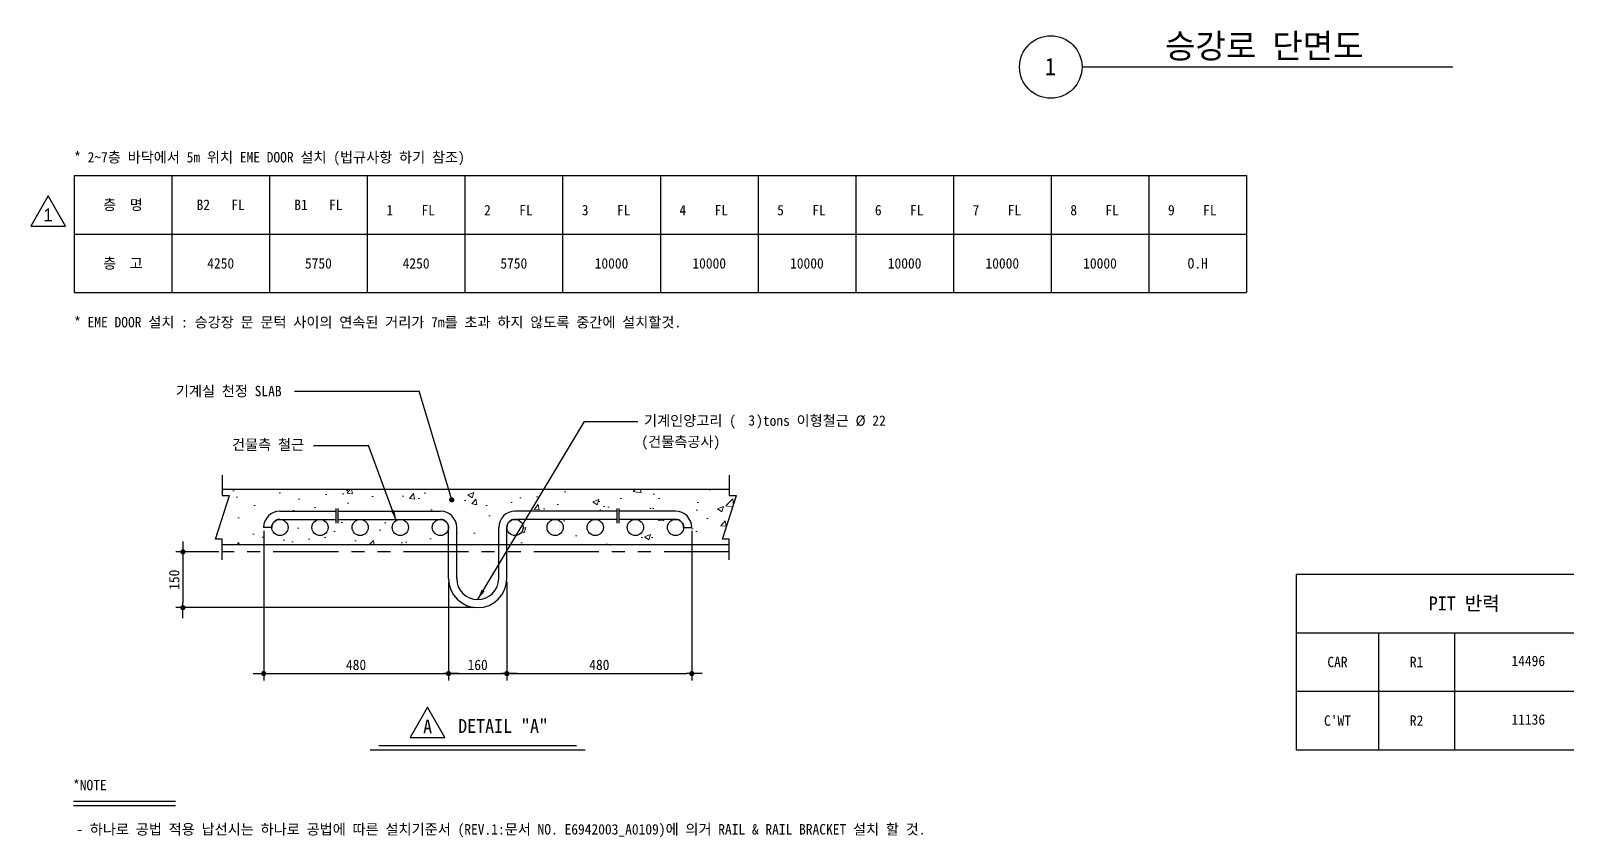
# Model space of a CAD drawing. Extents: x -9109 to 174251, y 57759 to 115528.
# Drawn here: x 43540 to 61222, y 57772 to 67064 of the extents above; entities that cross this region are included whole.
import ezdxf
from ezdxf.enums import TextEntityAlignment as Align

# ---------------------------------------------------------------- set-up
doc = ezdxf.new("R2010")
doc.units = 0
doc.header["$LTSCALE"] = 600
doc.header["$MEASUREMENT"] = 0
doc.linetypes.add('PHANTOM', pattern=[2.5, 1.25, -0.25, 0.25, -0.25, 0.25, -0.25])
doc.layers.get('0').update_dxf_attribs({"linetype": 'CONTINUOUS'})
for name, color, linetype in [('1', 3, 'CONTINUOUS'), ('4', 6, 'PHANTOM'), ('A-DIMS', 7, 'CONTINUOUS')]:
    doc.layers.add(name, color=color, linetype=linetype)
for name, color, linetype, lineweight in [('A-MKXS-LEAD', 7, 'CONTINUOUS', 25), ('A-XXXX-HATC', 8, 'CONTINUOUS', 18), ('A-XXXX-SYMB', 7, 'CONTINUOUS', 25), ('A-XXXX-TABL', 7, 'CONTINUOUS', 25), ('A-XXXX-TXT1', 3, 'CONTINUOUS', 25), ('A-XXXX-TXT2', 3, 'CONTINUOUS', 25)]:
    doc.layers.add(name, color=color, linetype=linetype, lineweight=lineweight)
doc.styles.add('HY울릉도L', font='')
doc.styles.add('OTIS', font='')
doc.styles.add('굴림', font='')
doc.styles.add('돋움', font='')
doc.styles.add('돋움체', font='')
doc.styles.get('HY울릉도L').set_extended_font_data('Dotum')
doc.styles.get('OTIS').set_extended_font_data('Dotum')
doc.styles.get('굴림').set_extended_font_data('Dotum')
doc.styles.get('돋움').set_extended_font_data('DotumChe')
doc.styles.get('돋움체').set_extended_font_data('DotumChe')
doc.dimstyles.new('CDIM', dxfattribs={"dimtxt": 3, "dimasz": 1.5, "dimexe": 2, "dimexo": 1, "dimgap": 1, "dimtad": 1, "dimdec": 0, "dimrnd": 0.5, "dimzin": 0, "dimdsep": 32, "dimlunit": 6, "dimtxsty": 'HY울릉도L', "dimblk1": '_CIDOT', "dimblk2": '_CIDOT', "dimsah": 1, "dimcen": 5.5, "dimclrd": 2, "dimclre": 2, "dimclrt": 7, "dimadec": 0, "dimazin": 0, "dimtfac": 1, "dimtdec": 0, "dimtix": 1, "dimtmove": 2, "dimatfit": 1, "dimldrblk": '_CIDOT', "dimfxl": 1, "dimtolj": 1, "dimtzin": 0, "dimlwd": -1, "dimarcsym": 0})
doc.dimstyles.new('OTIS', dxfattribs={"dimscale": 100, "dimtxt": 2.25, "dimasz": 2, "dimexe": 0.8, "dimexo": 0.8, "dimgap": 0.7, "dimtad": 1, "dimdsep": 46, "dimtxsty": '굴림', "dimblk": 'DOT', "dimcen": 0, "dimclrd": 3, "dimclre": 3, "dimclrt": 3, "dimadec": 0, "dimazin": 0, "dimtfac": 1, "dimtmove": 0, "dimatfit": 3, "dimfxl": 1, "dimtolj": 1, "dimarcsym": 0})

# ---------------------------------------------------------------- blocks, each defined once
blk = doc.blocks.new('_CIDOT')
at = {"color": 0, "linetype": 'ByBlock'}
blk.add_line((2, 0), (-1, 0), dxfattribs=at)
at = {"color": 0, "linetype": 'ByBlock', "const_width": 0.5}
blk.add_lwpolyline([(-0.25, 0, 1), (0.25, 0, 1)], format="xyb", close=True, dxfattribs=at)
blk = doc.blocks.new('*D1022')
at = {"layer": 'A-DIMS', "lineweight": -2, "transparency": 16777216}
for p, q in [((46223, 61301), (46223, 59578)), ((48352, 60714), (48352, 59578))]:
    blk.add_line(p, q, dxfattribs=at)
at = {"layer": 'A-DIMS', "transparency": 16777216}
blk.add_line((46283, 59658), (48292, 59658), dxfattribs=at)
at = {"layer": 'A-DIMS', "transparency": 16777216, "xscale": 60, "yscale": 60, "zscale": 60, "rotation": 180}
blk.add_blockref('_CIDOT', (46223, 59658), dxfattribs=at)
at = {"layer": 'A-DIMS', "transparency": 16777216, "xscale": 60, "yscale": 60, "zscale": 60}
blk.add_blockref('_CIDOT', (48352, 59658), dxfattribs=at)
at = {"layer": 'A-DIMS', "color": 3, "transparency": 16777216, "insert": (47287, 59758), "char_height": 120, "attachment_point": 5, "style": '돋움체'}
blk.add_mtext('\\A1;480', dxfattribs=at)
blk = doc.blocks.new('*D1023')
at = {"layer": 'A-DIMS', "lineweight": -2, "transparency": 16777216}
for p, q in [((48352, 60714), (48352, 59578)), ((49023, 60714), (49023, 59578))]:
    blk.add_line(p, q, dxfattribs=at)
at = {"layer": 'A-DIMS', "transparency": 16777216}
blk.add_line((48412, 59658), (48963, 59658), dxfattribs=at)
at = {"layer": 'A-DIMS', "transparency": 16777216, "xscale": 60, "yscale": 60, "zscale": 60, "rotation": 180}
blk.add_blockref('_CIDOT', (48352, 59658), dxfattribs=at)
at = {"layer": 'A-DIMS', "transparency": 16777216, "xscale": 60, "yscale": 60, "zscale": 60}
blk.add_blockref('_CIDOT', (49023, 59658), dxfattribs=at)
at = {"layer": 'A-DIMS', "color": 3, "transparency": 16777216, "insert": (48687, 59758), "char_height": 120, "attachment_point": 5, "style": '돋움체'}
blk.add_mtext('\\A1;160', dxfattribs=at)
blk = doc.blocks.new('*D1024')
at = {"layer": 'A-DIMS', "lineweight": -2, "transparency": 16777216}
for p, q in [((51152, 61301), (51152, 59578)), ((49023, 60714), (49023, 59578))]:
    blk.add_line(p, q, dxfattribs=at)
at = {"layer": 'A-DIMS', "transparency": 16777216}
blk.add_line((49083, 59658), (51092, 59658), dxfattribs=at)
at = {"layer": 'A-DIMS', "transparency": 16777216, "xscale": 60, "yscale": 60, "zscale": 60, "rotation": 180}
blk.add_blockref('_CIDOT', (49023, 59658), dxfattribs=at)
at = {"layer": 'A-DIMS', "transparency": 16777216, "xscale": 60, "yscale": 60, "zscale": 60}
blk.add_blockref('_CIDOT', (51152, 59658), dxfattribs=at)
at = {"layer": 'A-DIMS', "color": 3, "transparency": 16777216, "insert": (50088, 59758), "char_height": 120, "attachment_point": 5, "style": '돋움체'}
blk.add_mtext('\\A1;480', dxfattribs=at)
blk = doc.blocks.new('*D1025')
at = {"layer": 'A-DIMS', "lineweight": -2, "transparency": 16777216}
for p, q in [((45705, 61060), (45213, 61060)), ((48647, 60418), (45213, 60418))]:
    blk.add_line(p, q, dxfattribs=at)
at = {"layer": 'A-DIMS', "transparency": 16777216}
blk.add_line((45293, 61000), (45293, 60478), dxfattribs=at)
at = {"layer": 'A-DIMS', "transparency": 16777216, "xscale": 60, "yscale": 60, "zscale": 60}
for p, rotation in [((45293, 61060), 90), ((45293, 60418), 270)]:
    blk.add_blockref('_CIDOT', p, dxfattribs=dict(at, rotation=rotation))
at = {"layer": 'A-DIMS', "color": 3, "transparency": 16777216, "insert": (45193, 60739), "char_height": 120, "attachment_point": 5, "rotation": 90, "style": '돋움체'}
blk.add_mtext('\\A1;150', dxfattribs=at)

msp = doc.modelspace()

# ---------------------------------------------------------------- hatches: boundary and pattern name
at = {"layer": 'A-XXXX-HATC'}
h = msp.add_hatch(dxfattribs=at)
h.set_pattern_fill('AR-CONC', color=256, scale=100, style=0)
h.set_pattern_definition([(50, (0, 0), (717.26, -62.752), [75, -825]), (355, (0, 0), (-138.751, 752.192), [60, -660]), (100.4514, (59.8, -5.2), (578.509, 689.44), [63.74, -701.142]), (46.1842, (0, 200), (1067.241, -165.519), [112.5, -1237.5]), (96.6356, (88.9, 186.2), (934.662, 974.119), [95.61, -1051.714]), (351.1842, (0, 200), (934.662, 974.119), [90, -990]), (21, (100, 150), (596.907, -402.619), [75, -825]), (326, (100, 150), (243.315, 725.15), [60, -660]), (71.4514, (149.74, 116.45), (840.2224, 322.531), [63.74, -701.142]), (37.5, (0, 0), (12.15986, 332.89385), [0, -652, 0, -670, 0, -662.5]), (7.5, (0, 0), (263.0695, 394.4117), [0, -382, 0, -637, 0, -252.5]), (327.5, (-223, 0), (533.8224, -22.5549), [0, -250, 0, -780, 0, -1035]), (317.5, (-323, 0), (583.1862, 100.105), [0, -325, 0, -518, 0, -735])])
h.paths.add_polyline_path([(45668.9, 61206.3), (45744.7, 61206.3), (45744.7, 61140.4), (48351.7, 61140.4), (48351.7, 61341.4, -1), (48164.7, 61341.4, -0.4142136), (48258.2, 61434.9), (47796.1, 61434.9, -0.4142136), (47889.6, 61341.4, -1), (47702.6, 61341.4, -0.4142136), (47796.1, 61434.9), (47334, 61434.9, -0.4142136), (47427.5, 61341.4, -1), (47240.5, 61341.4, -0.4142136), (47334, 61434.9), (46871.8, 61434.9, -0.4142136), (46965.3, 61341.4, -1), (46778.3, 61341.4, -0.4142136), (46871.8, 61434.9), (46409.7, 61434.9, -0.4142136), (46503.2, 61341.4, -1), (46316.2, 61341.4), (46222.7, 61341.4, -0.4142136), (46409.7, 61528.4), (48258.2, 61528.4, -0.4142136), (48445.2, 61341.4), (48445.2, 61140.4), (48929.7, 61140.4), (48929.7, 61341.4, -0.4142136), (49116.7, 61528.4), (50965.2, 61528.4, -0.4142136), (51152.2, 61341.4), (51058.7, 61341.4, -1), (50871.7, 61341.4, -0.4142136), (50965.2, 61434.9), (50503.1, 61434.9, -0.4142136), (50596.6, 61341.4, -1), (50409.6, 61341.4, -0.4142136), (50503.1, 61434.9), (50040.9, 61434.9, -0.4142136), (50134.4, 61341.4, -1), (49947.4, 61341.4, -0.4142136), (50040.9, 61434.9), (49578.8, 61434.9, -0.4142136), (49672.3, 61341.4, -1), (49485.3, 61341.4, -0.4142136), (49578.8, 61434.9), (49116.7, 61434.9, -0.4142136), (49210.2, 61341.4, -1), (49023.2, 61341.4), (49023.2, 61140.4), (51582.6, 61140.4), (51582.6, 61206.3), (51506.8, 61206.3), (51667.5, 61707.7), (51582.6, 61707.7), (51582.6, 61777.9), (48352.6, 61777.9), (48380.5, 61684.3, -0.5020779), (48412.7, 61660.4, -1), (48362.7, 61660.4, -0.3314888), (48380.5, 61684.3), (48352.6, 61777.9), (45744.7, 61777.9), (45744.7, 61707.7), (45829.6, 61707.7)])

# ---------------------------------------------------------------- linework, layer by layer
for p, q in [((51582.6, 61777.9), (45744.7, 61777.9)), ((51582.6, 61140.4), (45744.7, 61140.4))]:
    msp.add_line(p, q)
at = {"color": 4, "linetype": 'Continuous'}
for points in [[(43540.4, 64812.3), (43940.4, 64812.3), (43740.4, 65162.3), (43540.4, 64812.3)], [(47910.3, 58920.4), (48310.3, 58920.4), (48110.3, 59270.4), (47910.3, 58920.4)]]:
    msp.add_lwpolyline(points, dxfattribs=at)
at = {"layer": '1'}
for p, q in [((45744.7, 61942.7), (45744.7, 61707.7)), ((51582.6, 61942.7), (51582.6, 61707.7)), ((45668.9, 61206.3), (45829.6, 61707.7)), ((45744.7, 61707.7), (45829.6, 61707.7)), ((51506.8, 61206.3), (51667.5, 61707.7)), ((51582.6, 61707.7), (51667.5, 61707.7)), ((46409.7, 61528.4), (47058.4, 61528.4)), ((46409.7, 61434.9), (47058.4, 61434.9)), ((47082, 61528.4), (48258.2, 61528.4)), ((47082, 61434.9), (48258.2, 61434.9)), ((50292.9, 61528.4), (49116.7, 61528.4)), ((50292.9, 61434.9), (49116.7, 61434.9)), ((50965.2, 61528.4), (50316.5, 61528.4)), ((50965.2, 61434.9), (50316.5, 61434.9)), ((45744.7, 61206.3), (45668.9, 61206.3)), ((45744.7, 60967.4), (45744.7, 61206.3)), ((46316.2, 61341.4), (46222.7, 61341.4)), ((48351.7, 60753.6), (48351.7, 61341.4)), ((48445.2, 60753.6), (48445.2, 61341.4)), ((48929.7, 60753.6), (48929.7, 61341.4)), ((49023.2, 60753.6), (49023.2, 61341.4)), ((51058.7, 61341.4), (51152.2, 61341.4)), ((51582.6, 61206.3), (51506.8, 61206.3)), ((51582.6, 60967.4), (51582.6, 61206.3)), ((47449.1, 58779.2), (49925.8, 58779.2)), ((47549.1, 58829.2), (49825.8, 58829.2)), ((44032.9, 58188.4), (45209, 58188.4)), ((44032.9, 58138.4), (45209, 58138.4))]:
    msp.add_line(p, q, dxfattribs=at)
for centre in [(46409.7, 61341.4), (46871.8, 61341.4), (47334, 61341.4), (47796.1, 61341.4), (48258.2, 61341.4), (49116.7, 61341.4), (49578.8, 61341.4), (50040.9, 61341.4), (50503.1, 61341.4), (50965.2, 61341.4)]:
    msp.add_circle(centre, 93.5, dxfattribs=at)
for centre, radius, start, end in [((46409.7, 61341.4), 187, 90, 180), ((46409.7, 61341.4), 93.5, 90, 180), ((48258.2, 61341.4), 187, 0, 90), ((48258.2, 61341.4), 93.5, 0, 90), ((49116.7, 61341.4), 187, 90, 180), ((49116.7, 61341.4), 93.5, 90, 180), ((50965.2, 61341.4), 187, 0, 90), ((50965.2, 61341.4), 93.5, 0, 90), ((48687.4, 60753.6), 335.8, 180, 0), ((48687.4, 60753.6), 242.2, 180, 0)]:
    msp.add_arc(centre, radius, start, end, dxfattribs=at)
at = {"layer": '4'}
for p, q in [((47058.4, 61390.8), (47058.4, 61561.2)), ((47082, 61390.8), (47082, 61561.2)), ((50292.9, 61390.8), (50292.9, 61561.2)), ((50316.5, 61390.8), (50316.5, 61561.2)), ((51582.6, 61060.4), (45744.7, 61060.4))]:
    msp.add_line(p, q, dxfattribs=at)
at = {"layer": 'A-MKXS-LEAD'}
for p, q in [((46577.3, 62910.3), (48014.1, 62910.3)), ((48387.7, 61660.4), (48014.1, 62910.3)), ((49918.9, 62562.3), (50530.3, 62562.3)), ((46797.7, 62285.2), (47430.3, 62285.2))]:
    msp.add_line(p, q, dxfattribs=at)
at = {"layer": 'A-XXXX-SYMB'}
msp.add_line((55646.3, 66645.7), (59913.9, 66645.7), dxfattribs=at)
at = {"layer": 'A-XXXX-SYMB', "const_width": 30}
msp.add_lwpolyline([(48372.7, 61660.4, -1), (48402.7, 61660.4, -1)], format="xyb", close=True, dxfattribs=at)
at = {"layer": 'A-XXXX-SYMB'}
msp.add_circle((55286.3, 66645.7), 360, dxfattribs=at)
at = {"layer": 'A-XXXX-TABL'}
for p, q in [((44040.4, 65396.1), (44040.4, 64046.1)), ((44040.4, 65396.1), (45165.4, 65396.1)), ((45165.4, 65396.1), (57540.4, 65396.1)), ((45165.4, 65396.1), (45165.4, 64046.1)), ((46290.4, 65396.1), (46290.4, 64046.1)), ((47415.4, 65396.1), (47415.4, 64046.1)), ((48540.4, 65396.1), (48540.4, 64046.1)), ((49665.4, 65396.1), (49665.4, 64046.1)), ((50790.4, 65396.1), (50790.4, 64046.1)), ((51915.4, 65396.1), (51915.4, 64046.1)), ((53040.4, 65396.1), (53040.4, 64046.1)), ((54165.4, 65396.1), (54165.4, 64046.1)), ((55290.4, 65396.1), (55290.4, 64046.1)), ((56415.4, 65396.1), (56415.4, 64046.1)), ((57540.4, 65396.1), (57540.4, 64046.1)), ((44040.4, 64721.1), (45165.4, 64721.1)), ((45165.4, 64721.1), (57540.4, 64721.1)), ((44040.4, 64046.1), (45165.4, 64046.1)), ((45165.4, 64046.1), (57540.4, 64046.1)), ((58113.4, 60804.2), (61980, 60804.2)), ((58113.4, 60804.2), (58113.4, 58779.2)), ((58113.4, 60129.2), (61980, 60129.2)), ((59061.1, 60129.2), (59061.1, 58779.2)), ((59935.7, 60129.2), (59935.7, 58779.2)), ((58113.4, 59454.2), (61980, 59454.2)), ((58113.4, 58779.2), (61980, 58779.2))]:
    msp.add_line(p, q, dxfattribs=at)

# ---------------------------------------------------------------- texts
at = {"color": 4, "linetype": 'Continuous', "style": 'OTIS'}
msp.add_text('1', height=150, dxfattribs=at).set_placement((43740.4, 64940.8), align=Align.MIDDLE_CENTER)
at = {"layer": 'A-XXXX-TXT1', "style": '돋움체'}
msp.add_text('승강로 단면도', height=280, dxfattribs=at).set_placement((58889.1, 66663.8), align=Align.BOTTOM_RIGHT)
msp.add_text('1', height=200, dxfattribs=at).set_placement((55281.7, 66650), align=Align.MIDDLE)
at = {"layer": 'A-XXXX-TXT2', "style": '돋움체'}
for s, p in [('* 2~7층 바닥에서 5m 위치 EME DOOR 설치 (법규사항 하기 참조)', (44040.4, 65546.1)), ('1', (47635.7, 64937.1)), ('FL', (48040.2, 64937.1)), ('2', (48760.7, 64937.1)), ('FL', (49165.2, 64937.1)), ('3', (49885.7, 64937.1)), ('FL', (50290.2, 64937.1)), ('4', (51010.7, 64937.1)), ('FL', (51415.2, 64937.1)), ('5', (52135.7, 64937.1)), ('FL', (52540.2, 64937.1)), ('6', (53260.7, 64937.1)), ('FL', (53665.2, 64937.1)), ('7', (54385.7, 64937.1)), ('FL', (54790.2, 64937.1)), ('8', (55510.7, 64937.1)), ('FL', (55915.2, 64937.1)), ('9', (56635.7, 64937.1)), ('FL', (57040.2, 64937.1)), ('* EME DOOR 설치 : 승강장 문 문턱 사이의 연속된 거리가 7m를 초과 하지 않도록 중간에 설치할것.', (44040.4, 63646.1)), ('기계실 천정 SLAB', (45211.1, 62852.6)), ('기계인양고리 (   )tons 이형철근 %%C 22', (50602.3, 62512.1)), ('3', (51803.6, 62515)), ('건물측 철근', (45857.8, 62235)), ('(건물측공사)', (50572.2, 62268.9)), ('14496', (60590.4, 59744.4)), ('11136', (60590.4, 59069.4)), ('*NOTE', (44027.4, 58314.1)), ('- 하나로 공법 적용 납선시는 하나로 공법에 따른 설치기준서 (REV.1:문서 NO. E6942003_A0109)에 의거 RAIL & RAIL BRACKET 설치 할 것.', (44065.7, 57804.3))]:
    msp.add_text(s, height=120, dxfattribs=at).set_placement(p)
at = {"layer": 'A-XXXX-TXT2'}
for s, height, style, p in [('층  명', 120, '돋움체', (44602.9, 65058.6)), ('B2', 120, '돋움체', (45527.9, 65058.6)), ('FL', 120, '돋움체', (45927.9, 65058.6)), ('B1', 120, '돋움체', (46652.9, 65058.6)), ('FL', 120, '돋움체', (47052.9, 65058.6)), ('층  고', 120, '돋움체', (44602.9, 64383.6)), ('4250', 120, '돋움체', (45727.9, 64383.6)), ('5750', 120, '돋움체', (46852.9, 64383.6)), ('4250', 120, '돋움체', (47977.9, 64383.6)), ('5750', 120, '돋움체', (49102.9, 64383.6)), ('10000', 120, '돋움체', (50227.9, 64383.6)), ('10000', 120, '돋움체', (51352.9, 64383.6)), ('10000', 120, '돋움체', (52477.9, 64383.6)), ('10000', 120, '돋움체', (53602.9, 64383.6)), ('10000', 120, '돋움체', (54727.9, 64383.6)), ('10000', 120, '돋움체', (55852.9, 64383.6)), ('O.H', 120, '돋움체', (56977.9, 64383.6)), ('PIT 반력', 160, '돋움', (60046.7, 60466.7)), ('CAR', 120, '돋움체', (58587.3, 59791.7)), ('R1', 120, '돋움체', (59498.4, 59791.7)), ('A', 160, '돋움', (48110.3, 59048.9)), ("C'WT", 120, '돋움체', (58587.3, 59116.7)), ('R2', 120, '돋움체', (59498.4, 59116.7))]:
    msp.add_text(s, height=height, dxfattribs=dict(at, style=style)).set_placement(p, align=Align.MIDDLE_CENTER)
at = {"layer": 'A-XXXX-TXT2', "style": '돋움'}
msp.add_text('DETAIL "A"', height=160, dxfattribs=at).set_placement((48979.5, 58974.3), align=Align.CENTER)

# ---------------------------------------------------------------- dimensions: what is measured, and where the dimension line sits
at = {"layer": 'A-DIMS'}
dim = msp.add_linear_dim(base=(45293, 60417.9), p1=(45744.7, 61060.4), p2=(48687.4, 60417.9), angle=90, text='150', dimstyle='CDIM', override={"dimscale": 40, "dimtxsty": '돋움체', "dimclrd": 256, "dimclre": 256, "dimclrt": 3}, dxfattribs=at)
dim.commit()
dim.dimension.update_dxf_attribs({"geometry": '*D1025', "text_midpoint": (45192.9, 60739.1)})
for base, p1, p2, text, picture, middle in [((48351.7, 59657.8), (46222.7, 61341.4), (48351.7, 60753.6), '480', '*D1022', (47287.2, 59757.9)), ((51152.2, 59657.8), (49023.2, 60753.6), (51152.2, 61341.4), '480', '*D1024', (50087.7, 59757.9)), ((49023.2, 59657.8), (48351.7, 60753.6), (49023.2, 60753.6), '160', '*D1023', (48687.4, 59757.9))]:
    dim = msp.add_linear_dim(base=base, p1=p1, p2=p2, text=text, dimstyle='CDIM', override={"dimscale": 40, "dimtxsty": '돋움체', "dimclrd": 256, "dimclre": 256, "dimclrt": 3}, dxfattribs=at)
    dim.commit()
    dim.dimension.update_dxf_attribs({"geometry": picture, "text_midpoint": middle})

# ---------------------------------------------------------------- leaders
at = {"layer": 'A-MKXS-LEAD'}
for points in [[(48687.4, 60511.4), (49918.9, 62562.3)], [(47750.2, 61422.9), (47430.3, 62285.2)]]:
    msp.add_leader(points, dimstyle='OTIS', override={"dimscale": 40, "dimasz": 3, "dimtad": 0, "dimtxsty": 'OTIS', "dimclrd": 256, "dimatfit": 0}, dxfattribs=at)

doc.saveas('drawing.dxf')
